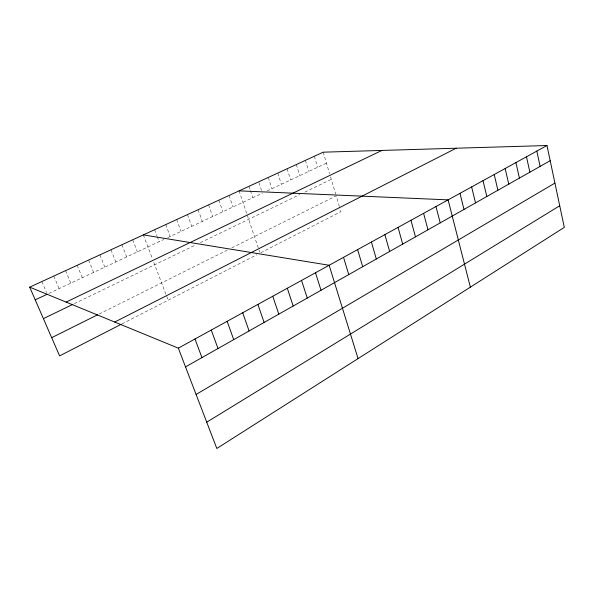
<?xml version="1.0" encoding="UTF-8"?>
<svg xmlns="http://www.w3.org/2000/svg" width="594" height="594" viewBox="0 0 594 594"><rect width="100%" height="100%" fill="white"/><g stroke="black" fill="none" stroke-linecap="round" stroke-linejoin="round"><path stroke-width="0.45" stroke-dasharray="2.97 2.23" d="M121.993 323.901L256.816 254.767M260.818 252.717L340.941 211.635L339.634 207.254M99.153 314.018L227.16 250.193M231.786 247.891L336.219 195.827L339.367 206.378M74.399 303.623L195.56 245.003M200.408 242.656L299.948 194.498M304.878 192.114L331.296 179.336M48.842 293.451L163.847 239.456M167.79 237.607L262.422 193.176M267.189 190.941L326.448 163.12M41.847 281.563L46.54 292.508M53.809 276.062L59.118 288.625M65.585 270.641L70.805 283.138M77.19 265.31L82.306 277.74M88.625 260.053L93.644 272.416M99.889 254.871L104.819 267.166M110.989 249.77L115.83 261.999M121.926 244.735L126.678 256.905M132.707 239.776L137.37 251.886M143.332 234.89L152.547 259.118M153.779 262.348L168.176 300.215M154.626 229.7L156.868 235.692M157.195 236.546L159.118 241.676M165.748 224.584L170.151 236.501M176.7 219.55L181.022 231.393M187.489 214.59L191.728 226.366M198.114 209.697L202.272 221.413M208.583 204.885L212.667 216.535M218.904 200.141L222.906 211.731M229.076 195.463L233.004 206.994M239.092 190.852L259.749 252.294M248.975 186.316L250.141 189.82M250.43 190.696L252.754 197.713M258.999 182.707L261.568 190.563M268.31 177.42L271.955 188.699M277.777 173.069L281.356 184.288M287.11 168.77L290.622 179.937M296.317 164.538L299.77 175.646M305.398 160.365L308.783 171.414M314.352 156.244L317.679 167.241M323.188 152.183L329.603 173.678M330.568 176.908L335.729 194.179"/><path stroke-width="0.89" d="M206.727 422.186L559.726 205.762M196.087 394.453L554.93 183.086M185.514 366.899L550.192 160.684M178.326 348.151L546.977 145.523L564.3 227.383L216.817 448.477L178.326 348.151L29.7 287.147L323.188 152.183L546.977 145.523M121.228 324.294L59.593 355.895L29.7 287.147M114.731 322.052L456.199 148.225M51.671 337.689L97.572 314.805M43.392 318.629L72.75 304.425M66.105 302.086L381.875 150.438M35.224 299.844L47.26 294.193M239.092 190.852L448.106 199.866L470.366 287.154M143.332 234.89L329.135 265.258L358.063 358.605M194.973 338.996L201.953 357.603M211.241 330.056L218.02 348.522M227.146 321.317L233.724 339.634M242.694 312.771L249.086 330.955M257.893 304.418L264.107 322.46M272.765 296.243L278.801 314.152M287.318 288.246L293.176 306.021M301.552 280.42L307.254 298.062M315.488 272.757L321.027 290.273M343.532 257.343L348.76 274.591M357.618 249.606L362.689 266.713M371.391 242.033L376.314 259.006M384.867 234.623L389.649 251.47M398.054 227.376L402.695 244.089M410.966 220.285L415.473 236.865M423.604 213.335L427.984 229.789M435.981 206.534L440.236 222.861M459.979 193.34L463.996 209.422M471.621 186.939L475.527 202.903M483.026 180.673L486.82 196.517M494.215 174.525L497.898 190.251M505.175 168.496L508.761 184.11M515.934 162.585L519.416 178.089M526.477 156.786L529.87 172.178M536.827 151.099L540.124 166.379"/></g></svg>
